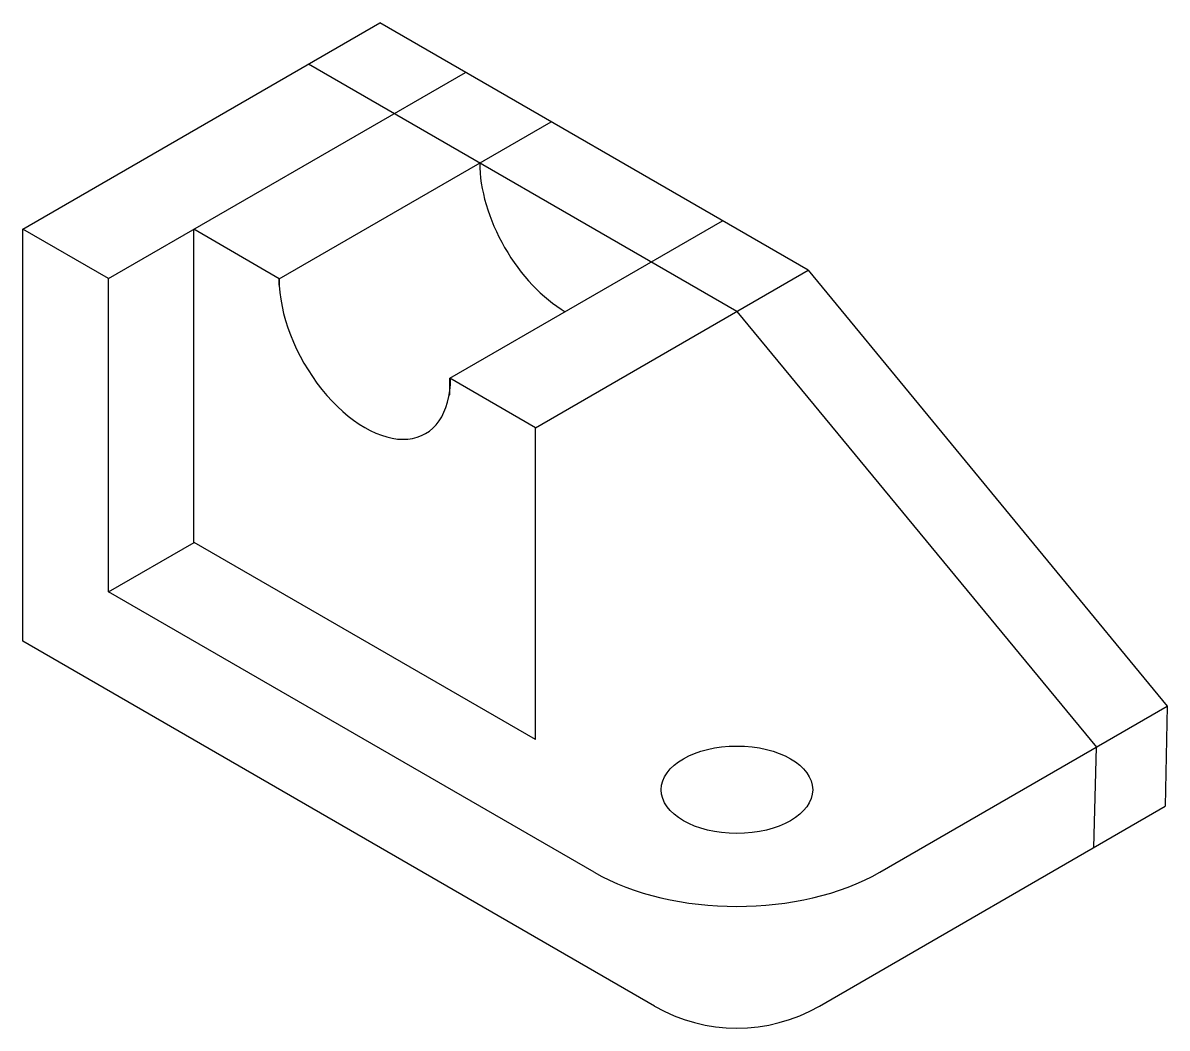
# Model space of a CAD drawing. Header units: millimetres. Extents: x -87 to 52, y 3 to 125.
import ezdxf

# ---------------------------------------------------------------- set-up
doc = ezdxf.new("R2010")
doc.units = ezdxf.units.MM

msp = doc.modelspace()

# ---------------------------------------------------------------- linework, layer by layer
for p, q in [((-86.6, 100), (-43.3, 125)), ((8.66, 95), (-43.3, 125)), ((0, 90), (-51.96, 120)), ((-76.21, 94), (-32.91, 119)), ((-55.5, 93.96), (-22.52, 113)), ((-86.6, 50), (-86.6, 100)), ((-76.21, 94), (-86.6, 100)), ((-65.88, 62.03), (-65.88, 99.94)), ((-55.5, 93.96), (-65.86, 99.98)), ((-34.8, 81.91), (-1.73, 101)), ((-24.44, 75.89), (8.66, 95)), ((8.66, 95), (52.18, 42.12)), ((-76.21, 56), (-76.21, 94)), ((-55.5, 93.18), (-55.5, 93.96)), ((0, 90), (43.6, 37.17)), ((-24.44, 75.89), (-34.8, 81.91)), ((-34.8, 79.91), (-34.8, 81.91)), ((-34.91, 79.84), (-34.8, 79.91)), ((-24.44, 38.11), (-24.44, 75.89)), ((-76.21, 56), (-65.82, 62)), ((-24.44, 38.11), (-65.82, 62)), ((-17.32, 22), (-76.21, 56)), ((-10, 5.77), (-86.6, 50)), ((17.32, 22), (52.18, 42.12)), ((52.18, 42.12), (51.96, 30)), ((43.3, 25), (43.6, 37.17)), ((10, 5.77), (51.96, 30))]:
    msp.add_line(p, q)
msp.add_arc((0, 23.09), 20, 240, 300)
for centre, major_axis, start_param, end_param in [((-20.8, 101.97), (7.35, -12.73), 3.923263, 5.495939), ((-45.13, 87.92), (7.35, -12.73), 3.923263, 7.070432), ((0, 32), (-24.49, 0), 0.785398, 2.356194)]:
    msp.add_ellipse(centre, major_axis=major_axis, ratio=0.57735, start_param=start_param, end_param=end_param)
msp.add_ellipse((0, 32), major_axis=(-9.19, 0), ratio=0.57735)

doc.saveas('drawing.dxf')
